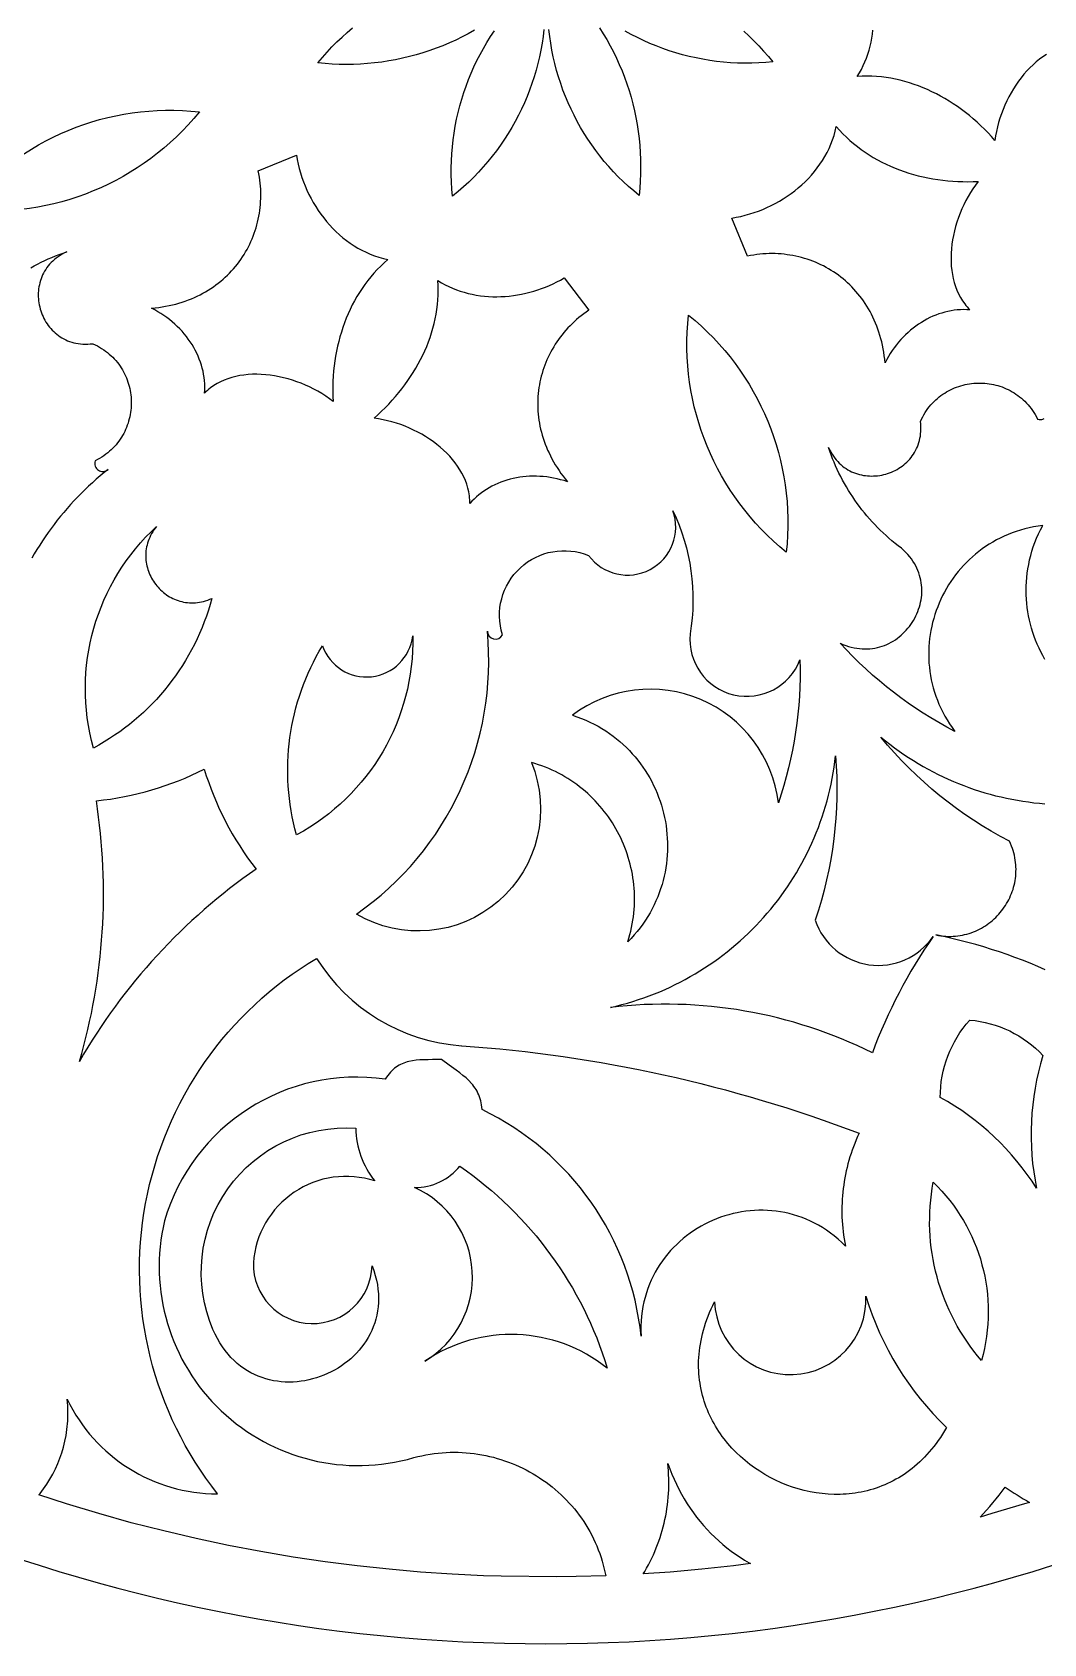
# Model space of a CAD drawing. Extents: x -227 to 273, y -253 to 247.
# Drawn here: x -53.3 to 97.6, y -252.7 to -12.2 of the extents above; entities that cross this region are included whole.
import ezdxf

# ---------------------------------------------------------------- set-up
doc = ezdxf.new("R2010")
doc.units = 0
doc.header["$MEASUREMENT"] = 0
doc.layers.add('LAYER_1', color=18, linetype='CONTINUOUS')

msp = doc.modelspace()

# ---------------------------------------------------------------- linework, layer by layer
at = {"layer": 'LAYER_1'}
for points in [[(23.35, 247.24, 0.414214), (-226.64, -2.75, 0.414214), (23.35, -252.74, 0.414214), (273.34, -2.75, 0.414214)], [(-63.75, -38.67, -0.255743), (-28.37, -24.09, -0.255743)], [(44.63, -54.43, -0.255743), (59.21, -89.81, -0.255743)], [(42.3, -83.62, -0.153049), (44.87, -101.99, 0.87466), (61.26, -105.88, -0.089383), (58.04, -127.23, 0.578149), (27.31, -114.14), (27.98, -114.37), (28.64, -114.62), (29.29, -114.88), (29.92, -115.17), (30.53, -115.48), (31.13, -115.8), (31.71, -116.14), (32.28, -116.5), (32.83, -116.87), (33.37, -117.26), (33.89, -117.66), (34.39, -118.08), (34.88, -118.51), (35.35, -118.96), (35.8, -119.42), (36.24, -119.89), (36.66, -120.37), (37.07, -120.87), (37.46, -121.38), (37.83, -121.89), (38.18, -122.42), (38.52, -122.96), (38.84, -123.51), (39.14, -124.06), (39.42, -124.63), (39.69, -125.2), (39.94, -125.78), (40.17, -126.37), (40.38, -126.96), (40.57, -127.56), (40.75, -128.17), (40.91, -128.77), (41.04, -129.39), (41.17, -130.01), (41.27, -130.63), (41.35, -131.25), (41.41, -131.88), (41.46, -132.51), (41.49, -133.14), (41.49, -133.77), (41.48, -134.4), (41.45, -135.03), (41.4, -135.67), (41.32, -136.3), (41.23, -136.93), (41.12, -137.55), (40.99, -138.18), (40.84, -138.8), (40.67, -139.42), (40.47, -140.04), (40.26, -140.65), (40.03, -141.25), (39.77, -141.85), (39.5, -142.45), (39.2, -143.04), (38.89, -143.62), (38.55, -144.19), (38.19, -144.76), (37.81, -145.32), (37.41, -145.87), (36.98, -146.41), (36.54, -146.94), (36.07, -147.46), (35.58, -147.97), (35.74, -147.44), (35.89, -146.9), (36.02, -146.37), (36.14, -145.83), (36.24, -145.3), (36.33, -144.76), (36.41, -144.22), (36.47, -143.69), (36.51, -143.15), (36.55, -142.62), (36.57, -142.09), (36.57, -141.55), (36.57, -141.02), (36.55, -140.5), (36.51, -139.97), (36.47, -139.44), (36.41, -138.92), (36.34, -138.4), (36.25, -137.89), (36.15, -137.37), (36.04, -136.86), (35.92, -136.36), (35.78, -135.86), (35.64, -135.36), (35.48, -134.86), (35.31, -134.37), (35.13, -133.89), (34.93, -133.41), (34.73, -132.93), (34.51, -132.46), (34.28, -132), (34.04, -131.54), (33.79, -131.09), (33.53, -130.64), (33.26, -130.2), (32.97, -129.76), (32.68, -129.34), (32.37, -128.92), (32.06, -128.51), (31.73, -128.1), (31.4, -127.7), (31.05, -127.31), (30.7, -126.93), (30.33, -126.56), (29.96, -126.19), (29.58, -125.84), (29.18, -125.49), (28.78, -125.16), (28.37, -124.83), (27.95, -124.51), (27.52, -124.2), (27.08, -123.9), (26.63, -123.61), (26.18, -123.34), (25.71, -123.07), (25.24, -122.82), (24.76, -122.57), (24.27, -122.34), (23.77, -122.12), (23.27, -121.91), (22.75, -121.71), (22.23, -121.53), (21.7, -121.35), (21.17, -121.19, -0.719328), (-4.93, -143.83, 0.270929), (14.61, -101.62, 0.777705), (16.87, -102.15, -0.636132), (29.72, -90.31, 0.862472)], [(3.47, -102.3, -0.281952), (-13.86, -132, -0.207503), (-10, -103.79, 0.794747)], [(66.68, -121.77), (66.75, -123.32), (66.77, -124.88), (66.76, -126.43), (66.71, -127.98), (66.61, -129.53), (66.48, -131.08), (66.31, -132.62), (66.09, -134.16), (65.84, -135.69), (65.55, -137.22), (65.22, -138.73), (64.86, -140.25), (64.45, -141.75), (64, -143.24), (63.52, -144.72, 0.61665), (81.12, -147.2, 0.063158), (72.06, -164.53, 0.145764), (32.98, -157.76), (33.83, -157.56), (34.67, -157.34), (35.5, -157.11), (36.33, -156.87), (37.15, -156.6), (37.96, -156.33), (38.76, -156.03), (39.56, -155.73), (40.34, -155.41), (41.12, -155.07), (41.89, -154.72), (42.65, -154.35), (43.4, -153.97), (44.15, -153.58), (44.88, -153.17), (45.61, -152.75), (46.32, -152.32), (47.03, -151.87), (47.73, -151.41), (48.41, -150.94), (49.09, -150.45), (49.76, -149.95), (50.41, -149.44), (51.06, -148.92), (51.69, -148.39), (52.32, -147.84), (52.93, -147.29), (53.54, -146.72), (54.13, -146.14), (54.71, -145.55), (55.28, -144.94), (55.83, -144.33), (56.38, -143.71), (56.91, -143.08), (57.43, -142.43), (57.94, -141.78), (58.44, -141.12), (58.92, -140.45), (59.39, -139.76), (59.85, -139.07), (60.3, -138.37), (60.73, -137.66), (61.15, -136.95), (61.55, -136.22), (61.94, -135.49), (62.32, -134.75), (62.69, -134), (63.03, -133.24), (63.37, -132.47), (63.69, -131.7), (64, -130.92), (64.29, -130.13), (64.56, -129.34), (64.83, -128.54), (65.07, -127.73), (65.3, -126.92), (65.52, -126.1), (65.72, -125.28), (65.9, -124.45), (66.07, -123.61), (66.22, -122.77), (66.36, -121.92), (66.48, -121.07), (66.58, -120.21)], [(-27.33, -123.2), (-26.98, -124.2), (-26.62, -125.19), (-26.23, -126.17), (-25.82, -127.15), (-25.39, -128.11), (-24.94, -129.06), (-24.46, -130.01), (-23.97, -130.94), (-23.45, -131.86), (-22.91, -132.77), (-22.35, -133.66), (-21.77, -134.54), (-21.17, -135.41), (-20.54, -136.27), (-19.9, -137.11, 0.11065), (-46.27, -165.81), (-45.93, -164.63), (-45.61, -163.44), (-45.3, -162.25), (-45.01, -161.05), (-44.74, -159.86), (-44.49, -158.66), (-44.25, -157.45), (-44.02, -156.25), (-43.82, -155.04), (-43.63, -153.82), (-43.46, -152.61), (-43.31, -151.39), (-43.17, -150.18), (-43.05, -148.96), (-42.95, -147.73), (-42.86, -146.51), (-42.79, -145.29), (-42.73, -144.06), (-42.7, -142.84), (-42.68, -141.61), (-42.67, -140.38), (-42.69, -139.16), (-42.72, -137.93), (-42.77, -136.71), (-42.83, -135.48), (-42.91, -134.25), (-43.01, -133.03), (-43.12, -131.81), (-43.25, -130.58), (-43.4, -129.36), (-43.56, -128.14), (-43.74, -126.92), (-42.69, -126.8), (-41.64, -126.66), (-40.6, -126.49), (-39.56, -126.3), (-38.53, -126.09), (-37.5, -125.85), (-36.48, -125.58), (-35.47, -125.3), (-34.46, -124.99), (-33.46, -124.66), (-32.47, -124.3), (-31.49, -123.92), (-30.51, -123.52), (-29.55, -123.1), (-28.59, -122.65), (-27.65, -122.19)], [(-10.87, -150.44, 0.240725), (10.76, -163.47), (10.78, -163.48, -0.074077), (70.07, -176.55), (69.85, -177.05), (69.63, -177.54), (69.43, -178.05), (69.23, -178.55), (69.05, -179.06), (68.88, -179.57), (68.72, -180.08), (68.56, -180.6), (68.42, -181.12), (68.29, -181.64), (68.17, -182.16), (68.06, -182.69), (67.95, -183.21), (67.86, -183.74), (67.78, -184.27), (67.71, -184.8), (67.65, -185.34), (67.61, -185.87), (67.57, -186.4), (67.54, -186.94), (67.52, -187.48), (67.52, -188.01), (67.52, -188.55), (67.53, -189.09), (67.56, -189.62), (67.59, -190.16), (67.64, -190.7), (67.7, -191.23), (67.76, -191.77), (67.84, -192.3), (67.93, -192.84), (68.03, -193.37), (67.49, -192.84), (66.95, -192.34), (66.38, -191.87), (65.81, -191.43), (65.23, -191.02), (64.64, -190.63), (64.04, -190.28), (63.44, -189.95), (62.82, -189.64), (62.2, -189.37), (61.57, -189.12), (60.94, -188.9), (60.3, -188.7), (59.66, -188.53), (59.02, -188.39), (58.37, -188.27), (57.72, -188.17), (57.07, -188.1), (56.42, -188.06), (55.77, -188.04), (55.12, -188.04), (54.47, -188.06), (53.83, -188.11), (53.19, -188.19), (52.55, -188.28), (51.91, -188.4), (51.28, -188.54), (50.65, -188.7), (50.04, -188.89), (49.42, -189.09), (48.82, -189.32), (48.22, -189.57), (47.64, -189.83), (47.06, -190.12), (46.49, -190.43), (45.93, -190.76), (45.39, -191.11), (44.86, -191.47), (44.34, -191.86), (43.83, -192.26), (43.34, -192.69), (42.86, -193.13), (42.4, -193.58), (41.96, -194.06), (41.53, -194.55), (41.12, -195.06), (40.73, -195.59), (40.36, -196.13), (40.01, -196.69), (39.67, -197.27), (39.36, -197.86), (39.07, -198.47), (38.81, -199.09), (38.56, -199.72), (38.34, -200.37), (38.15, -201.04), (37.98, -201.72), (37.83, -202.41), (37.72, -203.12), (37.63, -203.84), (37.56, -204.57), (37.53, -205.31), (37.53, -206.07), (37.55, -206.84, 0.260478), (13.82, -173.02), (13.79, -172.66), (13.74, -172.32), (13.68, -171.99), (13.61, -171.68), (13.53, -171.38), (13.43, -171.09), (13.32, -170.81), (13.2, -170.54), (13.07, -170.28), (12.92, -170.03), (12.77, -169.79), (12.61, -169.56), (12.43, -169.33), (12.25, -169.11), (11.85, -168.69), (11.43, -168.29), (10.97, -167.9), (10.48, -167.52), (9.97, -167.14), (8.89, -166.36), (7.75, -165.54), (6.4, -165.55), (5.76, -165.56), (5.15, -165.57), (4.55, -165.6), (3.98, -165.65), (3.43, -165.72), (2.9, -165.83), (2.64, -165.9), (2.39, -165.97), (2.15, -166.06), (1.9, -166.16), (1.67, -166.27), (1.43, -166.39), (1.21, -166.52), (0.98, -166.68), (0.77, -166.84), (0.55, -167.02), (0.34, -167.22), (0.14, -167.43), (-0.06, -167.66), (-0.26, -167.91), (-0.45, -168.18), (-0.63, -168.47, 0.373134), (-33.58, -189.62, 0.574165), (3.63, -224.96), (4.24, -224.81), (4.84, -224.67), (5.44, -224.55), (6.05, -224.44), (6.65, -224.35), (7.26, -224.28), (7.86, -224.23), (8.46, -224.19), (9.06, -224.16), (9.66, -224.16), (10.26, -224.16), (10.85, -224.19), (11.45, -224.23), (12.04, -224.28), (12.63, -224.35), (13.21, -224.43), (13.79, -224.53), (14.37, -224.64), (14.94, -224.77), (15.51, -224.91), (16.08, -225.07), (16.64, -225.24), (17.19, -225.42), (17.74, -225.62), (18.29, -225.83), (18.82, -226.05), (19.36, -226.29), (19.88, -226.54), (20.4, -226.8), (20.91, -227.08), (21.42, -227.36), (21.92, -227.66), (22.41, -227.97), (22.89, -228.3), (23.36, -228.63), (23.83, -228.98), (24.29, -229.34), (24.73, -229.71), (25.17, -230.09), (25.6, -230.49), (26.02, -230.89), (26.43, -231.3), (26.83, -231.73), (27.21, -232.16), (27.59, -232.61), (27.96, -233.07), (28.31, -233.53), (28.65, -234.01), (28.98, -234.49), (29.3, -234.99), (29.61, -235.49), (29.9, -236), (30.18, -236.53), (30.44, -237.06), (30.7, -237.6), (30.94, -238.14), (31.16, -238.7), (31.37, -239.27), (31.57, -239.84), (31.75, -240.42), (31.91, -241.01), (32.06, -241.6), (32.2, -242.21), (32.27, -242.59), (27.87, -242.72), (24.98, -242.74), (16.66, -242.66), (14.02, -242.58), (9.35, -242.36), (4.65, -242.04), (-0.07, -241.62), (-4.83, -241.11), (-9.6, -240.5), (-14.39, -239.79), (-19.2, -238.97), (-24.02, -238.05), (-28.85, -237.03), (-33.69, -235.9), (-38.54, -234.67), (-43.38, -233.32), (-48.22, -231.87), (-52.34, -230.53), (-52.15, -230.31), (-51.63, -229.62), (-51.14, -228.91), (-50.68, -228.17), (-50.25, -227.42), (-49.86, -226.64), (-49.5, -225.85), (-49.18, -225.04), (-48.89, -224.22), (-48.64, -223.38), (-48.43, -222.52), (-48.26, -221.65), (-48.19, -221.22), (-48.13, -220.78), (-48.08, -220.33), (-48.04, -219.89), (-48.01, -219.44), (-47.99, -218.99), (-47.98, -218.54), (-47.98, -218.08), (-47.99, -217.63), (-48.01, -217.17), (-48.05, -216.71), (-48.09, -216.25), (-47.69, -217.05), (-47.26, -217.83), (-46.81, -218.6), (-46.33, -219.34), (-45.83, -220.06), (-45.3, -220.76), (-44.76, -221.44), (-44.18, -222.1), (-43.59, -222.74), (-42.98, -223.35), (-42.35, -223.95), (-41.7, -224.51), (-41.02, -225.06), (-40.34, -225.58), (-39.63, -226.08), (-38.91, -226.55), (-38.17, -227), (-37.41, -227.42), (-36.65, -227.81), (-35.86, -228.18), (-35.07, -228.52), (-34.26, -228.83), (-33.44, -229.12), (-32.61, -229.37), (-31.77, -229.6), (-30.92, -229.8), (-30.06, -229.97), (-29.19, -230.11), (-28.31, -230.22), (-27.43, -230.3), (-26.54, -230.34), (-25.64, -230.36, -0.453995)], [(87.38, -159.73), (88.15, -159.85), (88.91, -160), (89.66, -160.19), (90.41, -160.41), (91.14, -160.67), (91.85, -160.96), (92.56, -161.28), (93.24, -161.64), (93.91, -162.02), (94.57, -162.44), (95.2, -162.88), (95.81, -163.36), (96.41, -163.86), (96.98, -164.4), (97.52, -164.96), (97.17, -166.16), (96.86, -167.38), (96.58, -168.6), (96.35, -169.83), (96.15, -171.07), (95.99, -172.31), (95.87, -173.55), (95.79, -174.8), (95.75, -176.05), (95.75, -177.3), (95.79, -178.55), (95.87, -179.8), (95.98, -181.05), (96.14, -182.29), (96.34, -183.53), (96.57, -184.76, 0.126855), (82.2, -171.2, -0.186674), (86.6, -159.65)], [(-26.34, -205.81, -0.562024), (-5.02, -175.8, 0.166667), (-2.19, -183.66, 0.487168), (-20.31, -195.86, 1), (-2.59, -196.31), (-2.34, -197.04), (-2.12, -197.75), (-1.95, -198.45), (-1.81, -199.14), (-1.72, -199.83), (-1.66, -200.5), (-1.64, -201.16), (-1.65, -201.8), (-1.7, -202.44), (-1.78, -203.06), (-1.89, -203.67), (-2.03, -204.27), (-2.2, -204.85), (-2.41, -205.41), (-2.63, -205.97), (-2.89, -206.5), (-3.17, -207.02), (-3.48, -207.53), (-3.81, -208.02), (-4.16, -208.49), (-4.54, -208.94), (-4.93, -209.38), (-5.35, -209.8), (-5.78, -210.19), (-6.23, -210.57), (-6.7, -210.93), (-7.18, -211.27), (-7.68, -211.59), (-8.19, -211.89), (-8.71, -212.17), (-9.24, -212.42), (-9.79, -212.66), (-10.34, -212.87), (-10.9, -213.05), (-11.47, -213.22), (-12.04, -213.36), (-12.62, -213.47), (-13.2, -213.56), (-13.79, -213.63), (-14.38, -213.67), (-14.97, -213.68), (-15.56, -213.67), (-16.14, -213.63), (-16.73, -213.56), (-17.31, -213.47), (-17.89, -213.34), (-18.46, -213.19), (-19.02, -213.01), (-19.58, -212.8), (-20.13, -212.56), (-20.67, -212.29), (-21.2, -211.99), (-21.71, -211.66), (-22.22, -211.29), (-22.71, -210.89), (-23.19, -210.47), (-23.65, -210), (-24.09, -209.51), (-24.52, -208.98), (-24.92, -208.42), (-25.31, -207.82), (-25.67, -207.19), (-26.02, -206.52)], [(11.47, -182.14), (12.43, -182.85), (13.38, -183.58), (14.3, -184.33), (15.22, -185.1), (16.11, -185.89), (16.99, -186.69), (17.85, -187.51), (18.69, -188.35), (19.51, -189.2), (20.32, -190.07), (21.1, -190.96), (21.87, -191.86), (22.62, -192.78), (23.34, -193.72), (24.05, -194.67), (24.74, -195.63), (25.41, -196.61), (26.06, -197.6), (26.68, -198.6), (27.29, -199.62), (27.87, -200.65), (28.44, -201.7), (28.98, -202.75), (29.5, -203.82), (29.99, -204.9), (30.47, -205.99), (30.92, -207.1), (31.35, -208.21), (31.76, -209.34), (32.14, -210.47), (32.5, -211.61, 0.329739), (5.26, -210.56, 0.606751), (3.73, -184.64), (4.22, -184.63), (4.71, -184.59), (5.19, -184.53), (5.67, -184.44), (6.14, -184.32), (6.6, -184.17), (7.05, -184), (7.5, -183.81), (7.93, -183.59), (8.34, -183.35), (8.74, -183.09), (9.13, -182.8), (9.5, -182.5), (9.85, -182.17), (10.18, -181.82), (10.49, -181.45)], [(81.15, -183.85, -0.276488), (88.34, -210.45, -0.228229)], [(71.1, -200.87, 0.128453), (83.12, -220.46), (82.83, -220.96), (82.53, -221.45), (82.22, -221.93), (81.9, -222.39), (81.58, -222.84), (81.25, -223.28), (80.91, -223.7), (80.56, -224.11), (80.21, -224.5), (79.86, -224.88), (79.49, -225.25), (79.13, -225.6), (78.75, -225.94), (78.37, -226.27), (77.99, -226.58), (77.6, -226.88), (77.2, -227.17), (76.81, -227.45), (76.4, -227.71), (75.99, -227.96), (75.58, -228.19), (75.17, -228.42), (74.75, -228.63), (74.33, -228.83), (73.9, -229.02), (73.47, -229.19), (73.04, -229.36), (72.61, -229.51), (72.17, -229.65), (71.73, -229.78), (71.29, -229.9), (70.85, -230), (70.4, -230.1), (69.96, -230.18), (69.51, -230.25), (69.06, -230.31), (68.61, -230.36), (68.16, -230.4), (67.71, -230.43), (67.26, -230.45), (66.81, -230.45), (66.36, -230.45), (65.46, -230.41), (64.56, -230.33), (63.66, -230.22), (62.77, -230.06), (61.89, -229.86), (61.01, -229.63), (60.15, -229.36), (59.29, -229.05), (58.45, -228.71), (57.62, -228.33), (56.81, -227.92), (56.02, -227.48), (55.25, -227), (54.49, -226.5), (53.76, -225.96), (53.06, -225.39), (52.38, -224.8), (51.72, -224.17), (51.09, -223.52), (50.5, -222.84), (49.93, -222.14), (49.66, -221.78), (49.4, -221.41), (49.15, -221.04), (48.9, -220.66), (48.66, -220.27), (48.44, -219.88), (48.22, -219.48), (48.01, -219.08), (47.82, -218.67), (47.63, -218.26), (47.45, -217.84), (47.28, -217.42), (47.13, -216.99), (46.98, -216.55), (46.84, -216.12), (46.72, -215.67), (46.61, -215.22), (46.51, -214.77), (46.42, -214.31), (46.34, -213.85), (46.27, -213.38), (46.22, -212.91), (46.18, -212.44), (46.15, -211.96), (46.13, -211.48), (46.13, -210.99), (46.14, -210.5), (46.16, -210.01), (46.2, -209.51), (46.25, -209.01), (46.32, -208.5), (46.4, -208), (46.49, -207.49), (46.6, -206.97), (46.72, -206.46), (46.86, -205.94), (47.01, -205.42), (47.18, -204.89), (47.36, -204.36), (47.56, -203.83), (47.78, -203.3), (48.01, -202.77), (48.25, -202.23), (48.52, -201.69, 1)], [(91.88, -229.37, 0.018035), (95.5, -231.63), (94.75, -231.87), (89.91, -233.32), (88.13, -233.82), (88.59, -233.34), (89.09, -232.8), (89.58, -232.25), (90.06, -231.69), (90.53, -231.13), (90.99, -230.55), (91.44, -229.96)]]:
    msp.add_lwpolyline(points, format="xyb", close=True, dxfattribs=at)
for points in [[(12.68, -11.91), (11.76, -12.43), (10.83, -12.91), (9.89, -13.38), (8.94, -13.81), (7.97, -14.22), (6.99, -14.6), (6, -14.95), (5, -15.28), (4, -15.58), (2.98, -15.85), (1.95, -16.09), (0.92, -16.31), (-0.12, -16.5), (-1.16, -16.66), (-2.21, -16.79), (-3.26, -16.89), (-4.32, -16.97), (-5.37, -17.01), (-6.43, -17.02), (-7.5, -17.01), (-8.56, -16.97), (-9.62, -16.89), (-10.68, -16.79), (-10, -15.97), (-9.3, -15.18), (-8.58, -14.41), (-7.84, -13.66), (-7.08, -12.93), (-6.3, -12.23), (-5.5, -11.55)], [(23.05, -11.79), (22.92, -12.83), (22.77, -13.85), (22.59, -14.87), (22.38, -15.89), (22.14, -16.9), (21.87, -17.89), (21.58, -18.88), (21.25, -19.87), (20.91, -20.84), (20.53, -21.8), (20.13, -22.75), (19.7, -23.69), (19.24, -24.61), (18.76, -25.53), (18.25, -26.43), (17.72, -27.32), (17.16, -28.19), (16.58, -29.05), (15.97, -29.89), (15.34, -30.71), (14.68, -31.52), (14, -32.32), (13.3, -33.09), (12.57, -33.85), (11.82, -34.58), (11.04, -35.3), (10.25, -36), (9.43, -36.68), (9.33, -35.62), (9.26, -34.56), (9.23, -33.51), (9.22, -32.46), (9.25, -31.41), (9.3, -30.36), (9.39, -29.32), (9.5, -28.29), (9.64, -27.26), (9.82, -26.23), (10.02, -25.21), (10.24, -24.2), (10.5, -23.2), (10.78, -22.21), (11.1, -21.22), (11.44, -20.25), (11.8, -19.28), (12.19, -18.33), (12.61, -17.38), (13.06, -16.45), (13.53, -15.53), (14.03, -14.63), (14.55, -13.73), (15.1, -12.86), (15.68, -11.99)], [(31.33, -11.57), (31.89, -12.44), (32.43, -13.32), (32.94, -14.23), (33.42, -15.14), (33.87, -16.07), (34.3, -17.01), (34.71, -17.97), (35.08, -18.93), (35.43, -19.91), (35.75, -20.9), (36.05, -21.89), (36.32, -22.9), (36.56, -23.92), (36.77, -24.94), (36.95, -25.97), (37.11, -27.01), (37.24, -28.05), (37.34, -29.1), (37.42, -30.16), (37.46, -31.22), (37.48, -32.28), (37.47, -33.35), (37.43, -34.42), (37.36, -35.49), (37.26, -36.57), (36.45, -35.9), (35.66, -35.22), (34.89, -34.51), (34.15, -33.78), (33.43, -33.04), (32.73, -32.27), (32.06, -31.49), (31.41, -30.68), (30.78, -29.86), (30.18, -29.03), (29.6, -28.17), (29.05, -27.31), (28.52, -26.42), (28.02, -25.52), (27.54, -24.61), (27.09, -23.69), (26.66, -22.75), (26.26, -21.8), (25.89, -20.84), (25.55, -19.87), (25.23, -18.89), (24.94, -17.9), (24.68, -16.9), (24.44, -15.9), (24.24, -14.88), (24.06, -13.86), (23.91, -12.83), (23.79, -11.8)], [(98.04, -15.54), (97.52, -15.88), (97.02, -16.25), (96.52, -16.64), (96.04, -17.07), (95.57, -17.51), (95.12, -17.99), (94.69, -18.48), (94.26, -19), (93.86, -19.53), (93.47, -20.09), (93.11, -20.66), (92.76, -21.24), (92.43, -21.85), (92.12, -22.46), (91.83, -23.09), (91.56, -23.72), (91.32, -24.37), (91.1, -25.02), (90.9, -25.68), (90.73, -26.34), (90.58, -27.01), (90.46, -27.68), (90.36, -28.35), (89.85, -27.78), (89.32, -27.23), (88.79, -26.68), (88.24, -26.16), (87.68, -25.64), (87.12, -25.15), (86.54, -24.66), (85.95, -24.2), (85.36, -23.75), (84.75, -23.31), (84.14, -22.9), (83.52, -22.5), (82.89, -22.12), (82.25, -21.76), (81.61, -21.41), (80.96, -21.09), (80.3, -20.78), (79.64, -20.5), (78.97, -20.23), (78.29, -19.99), (77.61, -19.77), (76.92, -19.56), (76.23, -19.38), (75.53, -19.23), (74.83, -19.09), (74.12, -18.98), (73.41, -18.89), (72.7, -18.83), (71.98, -18.79), (71.26, -18.78), (70.53, -18.79), (69.81, -18.83), (70.13, -18.29), (70.43, -17.75), (70.71, -17.19), (70.96, -16.63), (71.18, -16.06), (71.39, -15.48), (71.57, -14.89), (71.73, -14.3), (71.86, -13.7), (71.98, -13.1), (72.07, -12.49), (72.14, -11.88)], [(52.86, -12.06), (53.63, -12.77), (54.39, -13.49), (55.12, -14.25), (55.84, -15.02), (56.54, -15.82), (57.22, -16.64), (56.16, -16.73), (55.1, -16.8), (54.05, -16.83), (52.99, -16.84), (51.95, -16.81), (50.9, -16.76), (49.86, -16.68), (48.82, -16.56), (47.79, -16.42), (46.77, -16.25), (45.75, -16.05), (44.74, -15.82), (43.74, -15.56), (42.75, -15.28), (41.76, -14.97), (40.78, -14.63), (39.82, -14.26), (38.86, -13.87), (37.92, -13.45), (36.99, -13), (36.07, -12.53), (35.16, -12.03)], [(-53.54, -47.37), (-53.02, -47.08), (-52.5, -46.81), (-51.98, -46.55), (-51.45, -46.29), (-50.91, -46.05), (-50.37, -45.82), (-49.82, -45.59), (-49.27, -45.38), (-48.71, -45.17), (-48.15, -44.98), (-48.5, -45.15), (-48.83, -45.32), (-49.14, -45.51), (-49.44, -45.71), (-49.73, -45.92), (-50, -46.13), (-50.25, -46.36), (-50.49, -46.59), (-50.72, -46.83), (-50.93, -47.08), (-51.12, -47.34), (-51.3, -47.6), (-51.47, -47.87), (-51.62, -48.15), (-51.76, -48.43), (-51.89, -48.71), (-52, -49), (-52.1, -49.29), (-52.18, -49.59), (-52.25, -49.89), (-52.31, -50.19), (-52.36, -50.49), (-52.39, -50.79), (-52.41, -51.1), (-52.42, -51.4), (-52.41, -51.71), (-52.39, -52.01), (-52.36, -52.32), (-52.32, -52.62), (-52.27, -52.92), (-52.2, -53.22), (-52.12, -53.52), (-52.03, -53.81), (-51.93, -54.1), (-51.82, -54.38), (-51.7, -54.66), (-51.57, -54.94), (-51.42, -55.21), (-51.26, -55.47), (-51.1, -55.72), (-50.92, -55.97), (-50.73, -56.22), (-50.54, -56.45), (-50.33, -56.68), (-50.11, -56.89), (-49.89, -57.1), (-49.65, -57.3), (-49.4, -57.48), (-49.15, -57.66), (-48.88, -57.83), (-48.61, -57.98), (-48.32, -58.12), (-48.03, -58.25), (-47.73, -58.36), (-47.42, -58.47), (-47.1, -58.56), (-46.78, -58.63), (-46.44, -58.69), (-46.1, -58.73), (-45.75, -58.76), (-45.39, -58.77), (-45.02, -58.76), (-44.65, -58.74), (-44.27, -58.7), (-43.92, -58.86), (-43.59, -59.03), (-43.26, -59.21), (-42.95, -59.4), (-42.65, -59.6), (-42.36, -59.81), (-42.08, -60.03), (-41.81, -60.26), (-41.55, -60.49), (-41.3, -60.73), (-41.06, -60.98), (-40.83, -61.23), (-40.61, -61.5), (-40.41, -61.77), (-40.21, -62.04), (-40.03, -62.32), (-39.85, -62.61), (-39.69, -62.9), (-39.54, -63.19), (-39.4, -63.5), (-39.26, -63.8), (-39.14, -64.11), (-39.04, -64.42), (-38.94, -64.73), (-38.85, -65.05), (-38.77, -65.37), (-38.71, -65.69), (-38.65, -66.02), (-38.61, -66.34), (-38.57, -66.67), (-38.55, -67), (-38.54, -67.33), (-38.54, -67.65), (-38.55, -67.98), (-38.57, -68.31), (-38.6, -68.64), (-38.64, -68.96), (-38.69, -69.29), (-38.76, -69.61), (-38.83, -69.93), (-38.92, -70.25), (-39.01, -70.57), (-39.12, -70.88), (-39.24, -71.19), (-39.37, -71.49), (-39.51, -71.8), (-39.66, -72.09), (-39.83, -72.39), (-40, -72.67), (-40.18, -72.96), (-40.38, -73.23), (-40.58, -73.5), (-40.8, -73.77), (-41.03, -74.03), (-41.27, -74.28), (-41.52, -74.52), (-41.78, -74.76), (-42.05, -74.99), (-42.34, -75.21), (-42.63, -75.42), (-42.94, -75.62), (-43.25, -75.82), (-43.58, -76), (-43.92, -76.18), (-43.97, -76.39), (-43.99, -76.6), (-43.97, -76.8), (-43.91, -76.99), (-43.83, -77.16), (-43.72, -77.32), (-43.59, -77.45), (-43.44, -77.57), (-43.27, -77.66), (-43.1, -77.72), (-42.91, -77.76), (-42.72, -77.77), (-42.53, -77.74), (-42.34, -77.68), (-42.15, -77.58), (-41.97, -77.45), (-42.58, -77.94), (-43.18, -78.43), (-43.77, -78.94), (-44.34, -79.45), (-44.91, -79.98), (-45.47, -80.51), (-46.02, -81.05), (-46.55, -81.6), (-47.08, -82.16), (-47.6, -82.72), (-48.11, -83.29), (-48.6, -83.87), (-49.09, -84.46), (-49.57, -85.05), (-50.03, -85.66), (-50.49, -86.26), (-50.93, -86.88), (-51.37, -87.5), (-51.79, -88.13), (-52.2, -88.76), (-52.61, -89.41), (-53, -90.05), (-53.38, -90.71)], [(97.81, -105.81), (97.5, -105.26), (97.21, -104.7), (96.93, -104.13), (96.67, -103.56), (96.43, -102.97), (96.21, -102.38), (96.01, -101.79), (95.82, -101.18), (95.65, -100.57), (95.5, -99.96), (95.37, -99.34), (95.26, -98.71), (95.17, -98.08), (95.1, -97.45), (95.05, -96.81), (95.02, -96.17), (95.01, -95.52), (95.02, -94.88), (95.05, -94.23), (95.1, -93.58), (95.17, -92.93), (95.27, -92.28), (95.39, -91.63), (95.53, -90.98), (95.69, -90.33), (95.88, -89.68), (96.08, -89.03), (96.32, -88.38), (96.57, -87.74), (96.85, -87.1), (97.15, -86.46), (97.48, -85.83), (96.8, -85.92), (96.12, -86.04), (95.46, -86.18), (94.8, -86.34), (94.16, -86.52), (93.53, -86.71), (92.92, -86.93), (92.31, -87.17), (91.72, -87.43), (91.14, -87.7), (90.58, -87.99), (90.02, -88.3), (89.48, -88.63), (88.96, -88.97), (88.45, -89.33), (87.95, -89.71), (87.46, -90.1), (86.99, -90.5), (86.54, -90.92), (86.1, -91.35), (85.67, -91.79), (85.26, -92.25), (84.87, -92.72), (84.49, -93.2), (84.12, -93.69), (83.78, -94.19), (83.44, -94.7), (83.13, -95.23), (82.83, -95.76), (82.55, -96.3), (82.28, -96.85), (82.04, -97.4), (81.81, -97.97), (81.59, -98.54), (81.4, -99.12), (81.22, -99.7), (81.06, -100.29), (80.92, -100.88), (80.8, -101.48), (80.69, -102.08), (80.61, -102.69), (80.54, -103.3), (80.5, -103.91), (80.47, -104.53), (80.47, -105.14), (80.48, -105.76), (80.51, -106.38), (80.57, -107), (80.64, -107.61), (80.74, -108.23), (80.85, -108.85), (80.99, -109.46), (81.15, -110.08), (81.33, -110.69), (81.53, -111.3), (81.76, -111.9), (82, -112.5), (82.27, -113.1), (82.56, -113.69), (82.88, -114.27), (83.21, -114.86), (83.57, -115.43), (83.96, -116), (84.36, -116.56), (83.16, -115.92), (81.98, -115.25), (80.81, -114.56), (79.66, -113.85), (78.52, -113.1), (77.4, -112.34), (76.3, -111.55), (75.22, -110.73), (74.16, -109.89), (73.11, -109.03), (72.08, -108.15), (71.08, -107.24), (70.09, -106.31), (69.12, -105.35), (68.18, -104.38), (67.25, -103.38), (67.67, -103.57), (68.09, -103.73), (68.51, -103.87), (68.92, -103.99), (69.33, -104.08), (69.73, -104.16), (70.14, -104.21), (70.53, -104.25), (70.93, -104.26), (71.31, -104.25), (71.7, -104.23), (72.08, -104.19), (72.45, -104.13), (72.81, -104.05), (73.17, -103.96), (73.53, -103.85), (73.87, -103.73), (74.21, -103.58), (74.54, -103.43), (74.87, -103.26), (75.18, -103.08), (75.49, -102.88), (75.79, -102.67), (76.08, -102.45), (76.36, -102.22), (76.62, -101.97), (76.88, -101.72), (77.13, -101.45), (77.37, -101.17), (77.6, -100.89), (77.81, -100.6), (78.01, -100.29), (78.21, -99.99), (78.38, -99.67), (78.55, -99.34), (78.7, -99.01), (78.84, -98.68), (78.97, -98.34), (79.08, -97.99), (79.18, -97.64), (79.26, -97.29), (79.33, -96.93), (79.38, -96.57), (79.42, -96.21), (79.44, -95.84), (79.44, -95.48), (79.43, -95.11), (79.4, -94.74), (79.36, -94.38), (79.29, -94.01), (79.21, -93.64), (79.11, -93.28), (79, -92.92), (78.86, -92.56), (78.7, -92.21), (78.53, -91.85), (78.33, -91.51), (78.12, -91.16), (77.88, -90.82), (77.63, -90.49), (77.35, -90.16), (77.05, -89.84), (76.73, -89.53), (76.39, -89.23), (75.91, -88.87), (75.45, -88.5), (74.99, -88.12), (74.54, -87.74), (74.1, -87.35), (73.67, -86.95), (73.25, -86.54), (72.83, -86.12), (72.42, -85.7), (72.02, -85.27), (71.63, -84.83), (71.25, -84.39), (70.87, -83.94), (70.5, -83.48), (70.15, -83.01), (69.8, -82.54), (69.46, -82.06), (69.13, -81.57), (68.81, -81.08), (68.5, -80.59), (68.19, -80.08), (67.9, -79.57), (67.62, -79.06), (67.35, -78.54), (67.08, -78.01), (66.83, -77.48), (66.58, -76.94), (66.35, -76.4), (66.12, -75.86), (65.91, -75.3), (65.71, -74.75), (65.51, -74.19), (65.68, -74.53), (65.86, -74.86), (66.04, -75.18), (66.24, -75.48), (66.45, -75.76), (66.67, -76.03), (66.89, -76.29), (67.13, -76.53), (67.37, -76.75), (67.62, -76.96), (67.87, -77.16), (68.14, -77.34), (68.41, -77.5), (68.68, -77.66), (68.96, -77.8), (69.24, -77.92), (69.53, -78.03), (69.83, -78.13), (70.12, -78.22), (70.42, -78.29), (70.72, -78.35), (71.02, -78.39), (71.33, -78.42), (71.63, -78.44), (71.94, -78.45), (72.24, -78.44), (72.55, -78.43), (72.85, -78.4), (73.16, -78.36), (73.46, -78.3), (73.75, -78.24), (74.05, -78.16), (74.34, -78.07), (74.63, -77.97), (74.92, -77.86), (75.2, -77.73), (75.47, -77.6), (75.74, -77.46), (76, -77.3), (76.26, -77.13), (76.51, -76.96), (76.75, -76.77), (76.98, -76.57), (77.21, -76.37), (77.43, -76.15), (77.63, -75.92), (77.83, -75.68), (78.02, -75.44), (78.19, -75.18), (78.36, -74.92), (78.51, -74.64), (78.65, -74.36), (78.78, -74.07), (78.9, -73.77), (79, -73.46), (79.09, -73.14), (79.16, -72.81), (79.22, -72.48), (79.26, -72.13), (79.29, -71.78), (79.3, -71.42), (79.3, -71.06), (79.27, -70.68), (79.23, -70.3), (79.39, -69.96), (79.57, -69.62), (79.75, -69.3), (79.94, -68.99), (80.14, -68.68), (80.35, -68.39), (80.56, -68.11), (80.79, -67.84), (81.02, -67.58), (81.26, -67.33), (81.51, -67.09), (81.77, -66.87), (82.03, -66.65), (82.3, -66.44), (82.58, -66.25), (82.86, -66.06), (83.14, -65.89), (83.43, -65.72), (83.73, -65.57), (84.03, -65.43), (84.33, -65.3), (84.64, -65.18), (84.95, -65.07), (85.27, -64.97), (85.59, -64.88), (85.91, -64.81), (86.23, -64.74), (86.55, -64.68), (86.88, -64.64), (87.2, -64.61), (87.53, -64.58), (87.86, -64.57), (88.19, -64.57), (88.52, -64.58), (88.84, -64.6), (89.17, -64.63), (89.5, -64.67), (89.82, -64.73), (90.15, -64.79), (90.47, -64.87), (90.78, -64.95), (91.1, -65.05), (91.41, -65.16), (91.72, -65.28), (92.03, -65.41), (92.33, -65.55), (92.63, -65.7), (92.92, -65.86), (93.21, -66.03), (93.49, -66.22), (93.77, -66.41), (94.04, -66.62), (94.3, -66.84), (94.56, -67.06), (94.81, -67.3), (95.06, -67.55), (95.29, -67.81), (95.52, -68.09), (95.74, -68.37), (95.95, -68.66), (96.16, -68.97), (96.35, -69.29), (96.54, -69.61), (96.71, -69.95), (96.93, -70.01), (97.14, -70.02), (97.34, -70), (97.52, -69.95), (97.69, -69.86)], [(97.87, -152.14), (96.74, -151.65), (95.61, -151.18), (94.47, -150.73), (93.32, -150.29), (92.17, -149.87), (91.01, -149.48), (89.85, -149.1), (88.68, -148.73), (87.5, -148.39), (86.32, -148.06), (85.13, -147.76), (83.94, -147.47), (82.75, -147.2), (81.54, -146.95), (81.92, -147.02), (82.29, -147.07), (82.66, -147.12), (83.03, -147.14), (83.39, -147.16), (83.75, -147.16), (84.11, -147.15), (84.46, -147.12), (84.81, -147.08), (85.16, -147.03), (85.5, -146.97), (85.83, -146.9), (86.17, -146.81), (86.49, -146.72), (86.82, -146.61), (87.13, -146.49), (87.45, -146.37), (87.75, -146.23), (88.05, -146.08), (88.35, -145.92), (88.64, -145.75), (88.92, -145.58), (89.19, -145.39), (89.46, -145.19), (89.73, -144.99), (89.98, -144.78), (90.23, -144.56), (90.47, -144.33), (90.7, -144.1), (90.93, -143.85), (91.14, -143.6), (91.35, -143.35), (91.55, -143.08), (91.74, -142.81), (91.93, -142.54), (92.1, -142.26), (92.26, -141.97), (92.42, -141.68), (92.56, -141.38), (92.7, -141.08), (92.83, -140.77), (92.94, -140.46), (93.05, -140.14), (93.14, -139.82), (93.23, -139.5), (93.3, -139.17), (93.36, -138.84), (93.41, -138.51), (93.45, -138.17), (93.48, -137.83), (93.49, -137.49), (93.5, -137.15), (93.49, -136.8), (93.47, -136.46), (93.44, -136.11), (93.39, -135.76), (93.33, -135.41), (93.26, -135.06), (93.17, -134.71), (93.07, -134.36), (92.96, -134.02), (92.83, -133.67), (92.69, -133.32), (92.53, -132.97), (91.16, -132.24), (89.8, -131.47), (88.46, -130.67), (87.15, -129.83), (85.86, -128.96), (84.6, -128.06), (83.35, -127.13), (82.14, -126.17), (80.94, -125.18), (79.78, -124.15), (78.63, -123.1), (77.52, -122.02), (76.43, -120.91), (75.37, -119.77), (74.34, -118.6), (73.34, -117.41), (74.01, -117.95), (74.69, -118.49), (75.37, -119), (76.06, -119.5), (76.76, -119.99), (77.47, -120.46), (78.19, -120.92), (78.91, -121.36), (79.64, -121.79), (80.38, -122.2), (81.12, -122.6), (81.87, -122.98), (82.62, -123.34), (83.39, -123.69), (84.15, -124.03), (84.92, -124.35), (85.7, -124.65), (86.48, -124.94), (87.27, -125.22), (88.06, -125.48), (88.86, -125.72), (89.66, -125.95), (90.46, -126.16), (91.27, -126.35), (92.07, -126.54), (92.89, -126.7), (93.7, -126.85), (94.52, -126.99), (95.34, -127.1), (96.16, -127.21), (96.98, -127.3), (97.81, -127.37)]]:
    msp.add_lwpolyline(points, dxfattribs=at)
for points in [[(67.17, -26.83), (67.67, -27.36), (68.18, -27.87), (68.72, -28.36), (69.26, -28.83), (69.82, -29.28), (70.4, -29.72), (70.99, -30.13), (71.59, -30.53), (72.2, -30.9), (72.83, -31.26), (73.46, -31.6), (74.11, -31.92), (74.77, -32.22), (75.44, -32.5), (76.11, -32.77), (76.8, -33.01), (77.49, -33.24), (78.2, -33.45), (78.91, -33.64), (79.63, -33.81), (80.35, -33.96), (81.08, -34.09), (81.82, -34.21), (82.56, -34.31), (83.31, -34.38), (84.06, -34.45), (84.81, -34.49), (85.57, -34.51), (86.33, -34.52), (87.09, -34.51), (87.86, -34.48), (87.45, -35.02), (87.06, -35.57), (86.69, -36.15), (86.34, -36.74), (86.01, -37.35), (85.7, -37.96), (85.42, -38.59), (85.15, -39.23), (84.91, -39.88), (84.69, -40.54), (84.49, -41.2), (84.31, -41.86), (84.17, -42.53), (84.04, -43.19), (83.94, -43.86), (83.87, -44.52), (83.82, -45.19), (83.8, -45.84), (83.81, -46.49), (83.84, -47.13), (83.91, -47.76), (84, -48.38), (84.12, -48.99), (84.27, -49.58), (84.45, -50.16), (84.67, -50.72), (84.91, -51.27), (85.19, -51.79), (85.5, -52.29), (85.84, -52.77), (86.02, -52.99), (86.21, -53.22), (86.41, -53.43), (86.62, -53.64), (86.15, -53.62), (85.68, -53.61), (85.21, -53.62), (84.74, -53.66), (84.27, -53.71), (83.8, -53.78), (83.34, -53.88), (82.88, -53.99), (82.43, -54.12), (81.97, -54.26), (81.53, -54.43), (81.08, -54.61), (80.65, -54.81), (80.21, -55.03), (79.79, -55.27), (79.37, -55.52), (78.96, -55.79), (78.55, -56.07), (78.16, -56.37), (77.77, -56.68), (77.39, -57.01), (77.02, -57.36), (76.66, -57.72), (76.31, -58.09), (75.98, -58.48), (75.65, -58.88), (75.33, -59.3), (75.03, -59.72), (74.74, -60.16), (74.46, -60.62), (74.2, -61.08), (73.95, -61.56), (73.9, -61.02), (73.83, -60.49), (73.75, -59.97), (73.66, -59.45), (73.56, -58.94), (73.45, -58.44), (73.32, -57.95), (73.19, -57.47), (73.04, -56.99), (72.88, -56.52), (72.71, -56.06), (72.53, -55.61), (72.34, -55.17), (72.14, -54.74), (71.93, -54.31), (71.71, -53.9), (71.48, -53.49), (71.24, -53.09), (70.99, -52.7), (70.73, -52.32), (70.47, -51.95), (70.19, -51.59), (69.91, -51.24), (69.61, -50.89), (69.31, -50.56), (69.01, -50.23), (68.69, -49.92), (68.37, -49.61), (68.04, -49.32), (67.7, -49.03), (67.36, -48.76), (67.01, -48.49), (66.65, -48.23), (66.28, -47.99), (65.91, -47.75), (65.54, -47.52), (65.16, -47.31), (64.77, -47.1), (64.38, -46.91), (63.98, -46.72), (63.58, -46.55), (63.17, -46.39), (62.76, -46.23), (62.35, -46.09), (61.93, -45.96), (61.5, -45.84), (61.08, -45.73), (60.65, -45.63), (60.21, -45.55), (59.77, -45.47), (59.33, -45.41), (58.89, -45.35), (58.45, -45.31), (58, -45.28), (57.55, -45.26), (57.1, -45.26), (56.64, -45.26), (56.19, -45.28), (55.73, -45.31), (55.27, -45.35), (54.82, -45.4), (54.36, -45.46), (53.9, -45.54), (53.44, -45.63), (51.1, -39.94), (51.76, -39.82), (52.43, -39.69), (53.1, -39.53), (53.76, -39.34), (54.41, -39.13), (55.06, -38.9), (55.7, -38.65), (56.33, -38.38), (56.96, -38.08), (57.57, -37.76), (58.18, -37.43), (58.77, -37.07), (59.35, -36.69), (59.92, -36.29), (60.47, -35.88), (61, -35.44), (61.52, -34.99), (62.03, -34.52), (62.51, -34.03), (62.97, -33.52), (63.42, -33), (63.84, -32.46), (64.24, -31.91), (64.62, -31.34), (64.97, -30.76), (65.3, -30.16), (65.6, -29.55), (65.87, -28.92), (66.12, -28.28), (66.34, -27.63), (66.52, -26.96), (66.68, -26.28)], [(-13.77, -31.23), (-13.63, -31.89), (-13.47, -32.56), (-13.29, -33.22), (-13.08, -33.87), (-12.85, -34.52), (-12.6, -35.16), (-12.32, -35.8), (-12.03, -36.42), (-11.71, -37.03), (-11.37, -37.64), (-11.01, -38.23), (-10.64, -38.81), (-10.24, -39.38), (-9.82, -39.93), (-9.39, -40.46), (-8.93, -40.98), (-8.46, -41.49), (-7.98, -41.97), (-7.47, -42.43), (-6.95, -42.88), (-6.41, -43.3), (-5.86, -43.7), (-5.29, -44.08), (-4.7, -44.43), (-4.1, -44.76), (-3.49, -45.06), (-2.87, -45.33), (-2.23, -45.58), (-1.57, -45.8), (-0.91, -45.99), (-0.23, -46.14), (-0.78, -46.63), (-1.31, -47.13), (-1.82, -47.64), (-2.31, -48.18), (-2.78, -48.72), (-3.23, -49.28), (-3.66, -49.86), (-4.08, -50.45), (-4.47, -51.05), (-4.85, -51.66), (-5.21, -52.29), (-5.55, -52.92), (-5.87, -53.57), (-6.17, -54.23), (-6.45, -54.9), (-6.71, -55.57), (-6.96, -56.26), (-7.18, -56.96), (-7.39, -57.66), (-7.58, -58.37), (-7.75, -59.09), (-7.9, -59.81), (-8.04, -60.54), (-8.15, -61.28), (-8.25, -62.02), (-8.33, -62.77), (-8.39, -63.52), (-8.43, -64.27), (-8.46, -65.03), (-8.46, -65.79), (-8.45, -66.56), (-8.42, -67.32), (-8.96, -66.91), (-9.52, -66.52), (-10.1, -66.15), (-10.69, -65.8), (-11.29, -65.47), (-11.91, -65.16), (-12.54, -64.88), (-13.18, -64.61), (-13.83, -64.37), (-14.48, -64.15), (-15.14, -63.95), (-15.81, -63.78), (-16.47, -63.63), (-17.14, -63.5), (-17.81, -63.4), (-18.47, -63.33), (-19.13, -63.28), (-19.79, -63.26), (-20.44, -63.27), (-21.08, -63.3), (-21.71, -63.37), (-22.33, -63.46), (-22.94, -63.58), (-23.53, -63.73), (-24.11, -63.92), (-24.67, -64.13), (-25.21, -64.37), (-25.73, -64.65), (-26.23, -64.96), (-26.71, -65.3), (-26.94, -65.48), (-27.16, -65.67), (-27.38, -65.87), (-27.59, -66.08), (-27.56, -65.61), (-27.56, -65.14), (-27.57, -64.67), (-27.6, -64.2), (-27.66, -63.73), (-27.73, -63.27), (-27.82, -62.8), (-27.93, -62.34), (-28.06, -61.89), (-28.21, -61.43), (-28.38, -60.99), (-28.56, -60.54), (-28.76, -60.11), (-28.98, -59.67), (-29.21, -59.25), (-29.46, -58.83), (-29.73, -58.42), (-30.02, -58.01), (-30.31, -57.62), (-30.63, -57.23), (-30.96, -56.85), (-31.3, -56.48), (-31.66, -56.12), (-32.04, -55.77), (-32.43, -55.44), (-32.83, -55.11), (-33.24, -54.79), (-33.67, -54.49), (-34.11, -54.2), (-34.56, -53.92), (-35.03, -53.66), (-35.51, -53.41), (-34.97, -53.36), (-34.44, -53.29), (-33.91, -53.21), (-33.4, -53.12), (-32.89, -53.02), (-32.39, -52.91), (-31.9, -52.78), (-31.41, -52.65), (-30.94, -52.5), (-30.47, -52.34), (-30.01, -52.17), (-29.56, -51.99), (-29.12, -51.8), (-28.68, -51.6), (-28.26, -51.39), (-27.84, -51.17), (-27.44, -50.94), (-27.04, -50.7), (-26.65, -50.45), (-26.27, -50.19), (-25.9, -49.93), (-25.54, -49.65), (-25.18, -49.37), (-24.84, -49.08), (-24.5, -48.78), (-24.18, -48.47), (-23.86, -48.15), (-23.56, -47.83), (-23.26, -47.5), (-22.98, -47.16), (-22.7, -46.82), (-22.44, -46.47), (-22.18, -46.11), (-21.93, -45.75), (-21.7, -45.38), (-21.47, -45), (-21.25, -44.62), (-21.05, -44.23), (-20.85, -43.84), (-20.67, -43.44), (-20.5, -43.04), (-20.33, -42.63), (-20.18, -42.22), (-20.04, -41.81), (-19.91, -41.39), (-19.79, -40.96), (-19.68, -40.54), (-19.58, -40.11), (-19.49, -39.67), (-19.42, -39.24), (-19.35, -38.8), (-19.3, -38.35), (-19.26, -37.91), (-19.23, -37.46), (-19.21, -37.01), (-19.2, -36.56), (-19.21, -36.1), (-19.22, -35.65), (-19.25, -35.19), (-19.29, -34.73), (-19.34, -34.28), (-19.41, -33.82), (-19.48, -33.36), (-19.57, -32.9), (-13.88, -30.56)], [(29.74, -53.71), (29.36, -53.97), (28.99, -54.24), (28.62, -54.52), (28.27, -54.81), (27.92, -55.1), (27.59, -55.4), (27.26, -55.71), (26.94, -56.03), (26.63, -56.35), (26.33, -56.68), (26.04, -57.02), (25.76, -57.36), (25.49, -57.71), (25.23, -58.06), (24.98, -58.42), (24.74, -58.79), (24.51, -59.16), (24.29, -59.54), (24.07, -59.92), (23.87, -60.3), (23.68, -60.7), (23.5, -61.09), (23.34, -61.49), (23.18, -61.9), (23.03, -62.3), (22.89, -62.71), (22.77, -63.13), (22.65, -63.55), (22.55, -63.97), (22.46, -64.4), (22.37, -64.82), (22.3, -65.25), (22.24, -65.69), (22.2, -66.12), (22.16, -66.56), (22.14, -67), (22.13, -67.44), (22.13, -67.88), (22.14, -68.32), (22.16, -68.77), (22.2, -69.21), (22.25, -69.66), (22.31, -70.11), (22.38, -70.55), (22.46, -71), (22.56, -71.45), (22.67, -71.9), (22.79, -72.35), (22.93, -72.79), (23.08, -73.24), (23.24, -73.68), (23.42, -74.13), (23.6, -74.57), (23.81, -75.01), (24.02, -75.45), (24.25, -75.89), (24.49, -76.33), (24.74, -76.76), (25.01, -77.19), (25.3, -77.62), (25.59, -78.05), (25.9, -78.47), (26.23, -78.89), (26.57, -79.31), (26.05, -79.14), (25.54, -79), (25.02, -78.87), (24.5, -78.76), (23.99, -78.67), (23.47, -78.59), (22.96, -78.54), (22.45, -78.5), (21.93, -78.48), (21.43, -78.48), (20.92, -78.49), (20.42, -78.52), (19.92, -78.57), (19.43, -78.63), (18.94, -78.72), (18.46, -78.81), (17.99, -78.93), (17.52, -79.06), (17.06, -79.21), (16.61, -79.37), (16.16, -79.56), (15.73, -79.75), (15.3, -79.96), (14.89, -80.19), (14.48, -80.44), (14.09, -80.7), (13.71, -80.97), (13.34, -81.26), (12.98, -81.57), (12.63, -81.89), (12.3, -82.22), (11.99, -82.57), (11.99, -82.28), (11.98, -81.98), (11.96, -81.69), (11.93, -81.4), (11.84, -80.82), (11.7, -80.24), (11.54, -79.68), (11.33, -79.12), (11.09, -78.57), (10.82, -78.03), (10.51, -77.5), (10.17, -76.98), (9.81, -76.48), (9.41, -75.98), (8.99, -75.5), (8.54, -75.04), (8.07, -74.58), (7.57, -74.15), (7.06, -73.73), (6.52, -73.32), (5.97, -72.93), (5.4, -72.57), (4.81, -72.22), (4.21, -71.89), (3.59, -71.58), (2.97, -71.29), (2.33, -71.02), (1.69, -70.78), (1.03, -70.56), (0.37, -70.36), (-0.29, -70.19), (-0.96, -70.04), (-1.63, -69.92), (-2.3, -69.82), (-1.73, -69.31), (-1.17, -68.78), (-0.63, -68.25), (-0.1, -67.7), (0.41, -67.14), (0.91, -66.58), (1.39, -66), (1.86, -65.41), (2.31, -64.82), (2.74, -64.21), (3.16, -63.6), (3.56, -62.98), (3.94, -62.35), (4.3, -61.72), (4.64, -61.07), (4.97, -60.42), (5.27, -59.76), (5.56, -59.1), (5.82, -58.43), (6.07, -57.75), (6.29, -57.07), (6.49, -56.38), (6.67, -55.69), (6.83, -54.99), (6.96, -54.29), (7.07, -53.58), (7.16, -52.87), (7.22, -52.16), (7.26, -51.44), (7.28, -50.72), (7.27, -50), (7.23, -49.27), (7.76, -49.59), (8.31, -49.89), (8.86, -50.17), (9.42, -50.42), (9.99, -50.65), (10.57, -50.85), (11.16, -51.03), (11.75, -51.19), (12.35, -51.33), (12.95, -51.44), (13.56, -51.53), (14.17, -51.6), (14.79, -51.65), (15.4, -51.68), (16.02, -51.69), (16.64, -51.67), (17.26, -51.64), (17.88, -51.58), (18.49, -51.51), (19.11, -51.42), (19.72, -51.31), (20.33, -51.18), (20.93, -51.03), (21.53, -50.86), (22.13, -50.67), (22.71, -50.47), (23.29, -50.25), (23.87, -50.01), (24.43, -49.76), (24.99, -49.48), (25.53, -49.2), (26.07, -48.89)], [(-34.96, -86.23), (-35.15, -86.5), (-35.33, -86.78), (-35.5, -87.05), (-35.65, -87.33), (-35.78, -87.62), (-35.91, -87.9), (-36.01, -88.18), (-36.1, -88.47), (-36.18, -88.76), (-36.25, -89.04), (-36.3, -89.33), (-36.34, -89.62), (-36.36, -89.9), (-36.38, -90.19), (-36.38, -90.47), (-36.36, -90.76), (-36.34, -91.04), (-36.3, -91.32), (-36.26, -91.59), (-36.2, -91.87), (-36.13, -92.14), (-36.05, -92.41), (-35.96, -92.67), (-35.86, -92.93), (-35.75, -93.19), (-35.63, -93.44), (-35.5, -93.69), (-35.36, -93.93), (-35.21, -94.16), (-35.06, -94.39), (-34.89, -94.62), (-34.72, -94.84), (-34.54, -95.05), (-34.35, -95.25), (-34.15, -95.45), (-33.94, -95.64), (-33.73, -95.82), (-33.51, -95.99), (-33.29, -96.16), (-33.06, -96.31), (-32.82, -96.46), (-32.57, -96.59), (-32.32, -96.72), (-32.07, -96.84), (-31.81, -96.94), (-31.54, -97.04), (-31.27, -97.12), (-31, -97.2), (-30.72, -97.26), (-30.44, -97.31), (-30.15, -97.34), (-29.86, -97.37), (-29.56, -97.38), (-29.27, -97.38), (-28.97, -97.36), (-28.67, -97.33), (-28.36, -97.29), (-28.05, -97.23), (-27.75, -97.16), (-27.43, -97.07), (-27.12, -96.97), (-26.81, -96.85), (-26.5, -96.71), (-26.75, -97.61), (-27.02, -98.49), (-27.31, -99.36), (-27.63, -100.23), (-27.97, -101.08), (-28.33, -101.93), (-28.71, -102.76), (-29.11, -103.58), (-29.53, -104.39), (-29.97, -105.19), (-30.43, -105.98), (-30.91, -106.75), (-31.41, -107.51), (-31.93, -108.26), (-32.46, -108.99), (-33.02, -109.71), (-33.59, -110.42), (-34.18, -111.11), (-34.79, -111.79), (-35.42, -112.45), (-36.06, -113.09), (-36.72, -113.72), (-37.39, -114.33), (-38.09, -114.93), (-38.8, -115.51), (-39.52, -116.07), (-40.26, -116.61), (-41.01, -117.14), (-41.78, -117.64), (-42.56, -118.13), (-43.36, -118.6), (-44.17, -119.05), (-44.46, -117.93), (-44.71, -116.8), (-44.92, -115.67), (-45.09, -114.54), (-45.22, -113.41), (-45.32, -112.28), (-45.37, -111.15), (-45.38, -110.02), (-45.36, -108.9), (-45.29, -107.78), (-45.19, -106.66), (-45.05, -105.55), (-44.87, -104.44), (-44.66, -103.34), (-44.41, -102.25), (-44.12, -101.17), (-43.8, -100.1), (-43.44, -99.05), (-43.04, -98), (-42.61, -96.97), (-42.14, -95.95), (-41.64, -94.95), (-41.1, -93.96), (-40.53, -92.99), (-39.92, -92.04), (-39.28, -91.1), (-38.61, -90.19), (-37.9, -89.3), (-37.16, -88.43), (-36.39, -87.58), (-35.58, -86.76), (-34.75, -85.96)], [(41.82, -226.62), (42.13, -227.4), (42.46, -228.18), (42.81, -228.94), (43.18, -229.68), (43.58, -230.41), (43.99, -231.13), (44.42, -231.83), (44.87, -232.51), (45.35, -233.18), (45.84, -233.84), (46.34, -234.47), (46.87, -235.09), (47.41, -235.69), (47.97, -236.27), (48.54, -236.84), (49.13, -237.39), (49.74, -237.91), (50.36, -238.42), (51, -238.91), (51.65, -239.38), (52.31, -239.83), (52.99, -240.26), (53.68, -240.66), (53.9, -240.78), (51.36, -241.11), (46.61, -241.62), (41.88, -242.04), (37.87, -242.31), (38.1, -241.93), (38.38, -241.45), (38.64, -240.96), (38.9, -240.46), (39.14, -239.96), (39.38, -239.46), (39.6, -238.95), (39.81, -238.44), (40.01, -237.92), (40.2, -237.4), (40.38, -236.87), (40.55, -236.34), (40.7, -235.81), (40.85, -235.27), (40.98, -234.73), (41.11, -234.19), (41.22, -233.64), (41.32, -233.09), (41.4, -232.54), (41.48, -231.99), (41.54, -231.43), (41.6, -230.87), (41.64, -230.32), (41.67, -229.76), (41.68, -229.2), (41.69, -228.63), (41.68, -228.07), (41.66, -227.51), (41.63, -226.94), (41.59, -226.38), (41.54, -225.82)]]:
    msp.add_lwpolyline(points, close=True, dxfattribs=at)

doc.saveas('drawing.dxf')
